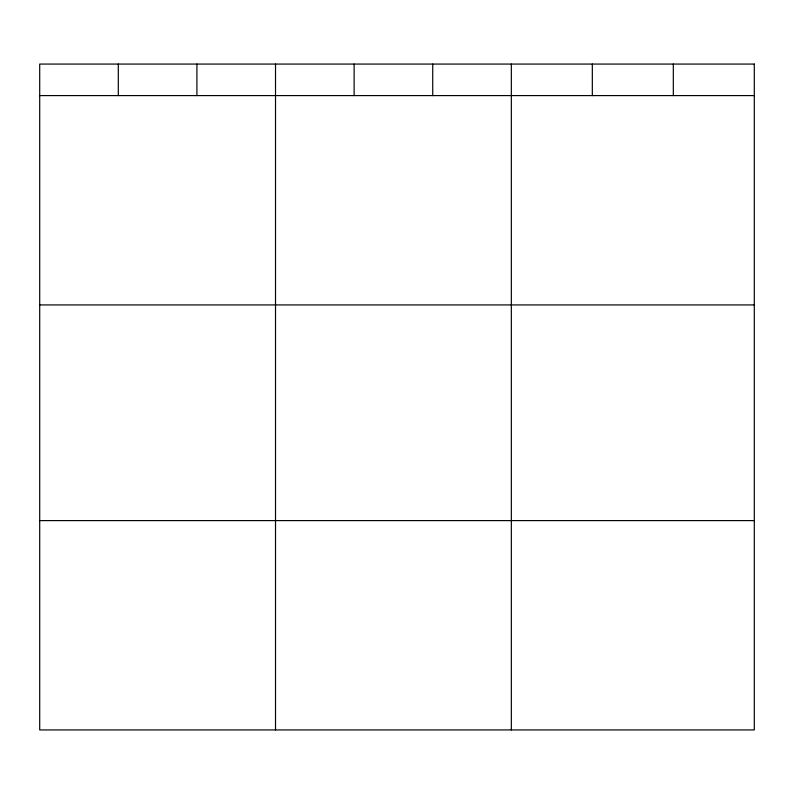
<?xml version="1.0" encoding="UTF-8"?>
<svg xmlns="http://www.w3.org/2000/svg" width="794" height="794" viewBox="0 0 794 794"><rect width="100%" height="100%" fill="white"/><g stroke="black" fill="none" stroke-linecap="round" stroke-linejoin="round"><path stroke-width="1.19" d="M39.7 95.588L754.3 95.588M39.7 304.926L754.3 304.926M39.7 520.606L754.3 520.606M673.312 64.066L673.312 95.588M592.324 64.066L592.324 95.588M511.336 64.066L511.336 729.934M432.73 64.066L432.73 95.588M354.124 64.066L354.124 95.588M275.518 64.066L275.518 729.934M196.912 64.066L196.912 95.588M118.306 64.066L118.306 95.588M754.3 64.066L39.7 64.066L39.7 729.934L754.3 729.934L754.3 64.066"/></g></svg>
